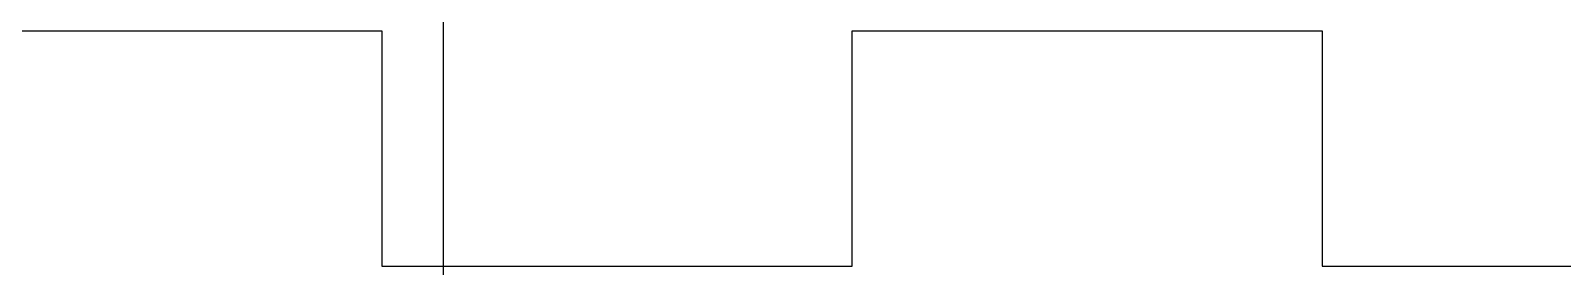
# Model space of a CAD drawing. Header units: millimetres. Extents: x -118 to 978, y -2247 to 617.
# Drawn here: x 570.54 to 609.64, y 492.88 to 498.88 of the extents above; entities that cross this region are included whole.
import ezdxf

# ---------------------------------------------------------------- set-up
doc = ezdxf.new("R2010")
doc.units = ezdxf.units.MM
doc.layers.add('TabGuides', color=3, linetype='Continuous')

# ---------------------------------------------------------------- blocks, each defined once
blk = doc.blocks.new('Back Panel')
for p, q in [((132, -109.952), (144, -109.952)), ((132, -109.952), (144, -109.952)), ((132, -109.952), (144, -109.952)), ((132, -109.952), (144, -109.952)), ((132, -109.952), (144, -109.952)), ((132, -109.952), (144, -109.952)), ((132, -109.952), (144, -109.952)), ((132, -109.952), (144, -109.952)), ((132, -109.952), (144, -109.952)), ((132, -109.952), (144, -109.952)), ((132, -109.952), (144, -109.952)), ((132, -109.952), (144, -109.952)), ((132, -109.952), (144, -109.952)), ((132, -109.952), (144, -109.952)), ((132, -109.952), (144, -109.952)), ((132, -109.952), (144, -109.952)), ((132, -109.952), (144, -109.952)), ((132, -109.952), (144, -109.952)), ((132, -109.952), (144, -109.952)), ((132, -109.952), (144, -109.952)), ((132, -109.952), (144, -109.952)), ((132, -109.952), (144, -109.952)), ((132, -109.952), (144, -109.952)), ((132, -109.952), (144, -109.952)), ((132, -109.952), (144, -109.952)), ((132, -109.952), (144, -109.952)), ((132, -109.952), (144, -109.952)), ((132, -109.952), (144, -109.952)), ((132, -109.952), (144, -109.952)), ((132, -109.952), (144, -109.952)), ((144, -109.952), (144, -115.952)), ((144, -109.952), (144, -115.952)), ((144, -109.952), (144, -115.952)), ((144, -109.952), (144, -115.952)), ((144, -109.952), (144, -115.952)), ((144, -109.952), (144, -115.952)), ((144, -109.952), (144, -115.952)), ((144, -109.952), (144, -115.952)), ((144, -109.952), (144, -115.952)), ((144, -109.952), (144, -115.952)), ((144, -109.952), (144, -115.952)), ((144, -109.952), (144, -115.952)), ((144, -109.952), (144, -115.952)), ((144, -109.952), (144, -115.952)), ((144, -109.952), (144, -115.952)), ((144, -109.952), (144, -115.952)), ((144, -109.952), (144, -115.952)), ((144, -109.952), (144, -115.952)), ((144, -109.952), (144, -115.952)), ((144, -109.952), (144, -115.952)), ((144, -109.952), (144, -115.952)), ((144, -109.952), (144, -115.952)), ((144, -109.952), (144, -115.952)), ((144, -109.952), (144, -115.952)), ((144, -109.952), (144, -115.952)), ((144, -109.952), (144, -115.952)), ((144, -109.952), (144, -115.952)), ((144, -109.952), (144, -115.952)), ((144, -109.952), (144, -115.952)), ((144, -109.952), (144, -115.952)), ((156, -115.952), (156, -109.952)), ((156, -109.952), (168, -109.952)), ((156, -115.952), (156, -109.952)), ((156, -109.952), (168, -109.952)), ((156, -115.952), (156, -109.952)), ((156, -109.952), (168, -109.952)), ((156, -115.952), (156, -109.952)), ((156, -109.952), (168, -109.952)), ((156, -115.952), (156, -109.952)), ((156, -109.952), (168, -109.952)), ((156, -115.952), (156, -109.952)), ((156, -109.952), (168, -109.952)), ((156, -115.952), (156, -109.952)), ((156, -109.952), (168, -109.952)), ((156, -115.952), (156, -109.952)), ((156, -109.952), (168, -109.952)), ((156, -115.952), (156, -109.952)), ((156, -109.952), (168, -109.952)), ((156, -115.952), (156, -109.952)), ((156, -109.952), (168, -109.952)), ((156, -115.952), (156, -109.952)), ((156, -109.952), (168, -109.952)), ((156, -115.952), (156, -109.952)), ((156, -109.952), (168, -109.952)), ((156, -115.952), (156, -109.952)), ((156, -109.952), (168, -109.952)), ((156, -115.952), (156, -109.952)), ((156, -109.952), (168, -109.952)), ((156, -115.952), (156, -109.952)), ((156, -109.952), (168, -109.952)), ((156, -115.952), (156, -109.952)), ((156, -109.952), (168, -109.952)), ((156, -115.952), (156, -109.952)), ((156, -109.952), (168, -109.952)), ((156, -115.952), (156, -109.952)), ((156, -109.952), (168, -109.952)), ((156, -115.952), (156, -109.952)), ((156, -109.952), (168, -109.952)), ((156, -115.952), (156, -109.952)), ((156, -109.952), (168, -109.952)), ((156, -115.952), (156, -109.952)), ((156, -109.952), (168, -109.952)), ((156, -115.952), (156, -109.952)), ((156, -109.952), (168, -109.952)), ((156, -115.952), (156, -109.952)), ((156, -109.952), (168, -109.952)), ((156, -115.952), (156, -109.952)), ((156, -109.952), (168, -109.952)), ((156, -115.952), (156, -109.952)), ((156, -109.952), (168, -109.952)), ((156, -115.952), (156, -109.952)), ((156, -109.952), (168, -109.952)), ((156, -115.952), (156, -109.952)), ((156, -109.952), (168, -109.952)), ((156, -115.952), (156, -109.952)), ((156, -109.952), (168, -109.952)), ((156, -115.952), (156, -109.952)), ((156, -109.952), (168, -109.952)), ((156, -115.952), (156, -109.952)), ((156, -109.952), (168, -109.952)), ((168, -109.952), (168, -115.952)), ((168, -109.952), (168, -115.952)), ((168, -109.952), (168, -115.952)), ((168, -109.952), (168, -115.952)), ((168, -109.952), (168, -115.952)), ((168, -109.952), (168, -115.952)), ((168, -109.952), (168, -115.952)), ((168, -109.952), (168, -115.952)), ((168, -109.952), (168, -115.952)), ((168, -109.952), (168, -115.952)), ((168, -109.952), (168, -115.952)), ((168, -109.952), (168, -115.952)), ((168, -109.952), (168, -115.952)), ((168, -109.952), (168, -115.952)), ((168, -109.952), (168, -115.952)), ((168, -109.952), (168, -115.952)), ((168, -109.952), (168, -115.952)), ((168, -109.952), (168, -115.952)), ((168, -109.952), (168, -115.952)), ((168, -109.952), (168, -115.952)), ((168, -109.952), (168, -115.952)), ((168, -109.952), (168, -115.952)), ((168, -109.952), (168, -115.952)), ((168, -109.952), (168, -115.952)), ((168, -109.952), (168, -115.952)), ((168, -109.952), (168, -115.952)), ((168, -109.952), (168, -115.952)), ((168, -109.952), (168, -115.952)), ((168, -109.952), (168, -115.952)), ((168, -109.952), (168, -115.952)), ((144, -115.952), (156, -115.952)), ((144, -115.952), (156, -115.952)), ((144, -115.952), (156, -115.952)), ((144, -115.952), (156, -115.952)), ((144, -115.952), (156, -115.952)), ((144, -115.952), (156, -115.952)), ((144, -115.952), (156, -115.952)), ((144, -115.952), (156, -115.952)), ((144, -115.952), (156, -115.952)), ((144, -115.952), (156, -115.952)), ((144, -115.952), (156, -115.952)), ((144, -115.952), (156, -115.952)), ((144, -115.952), (156, -115.952)), ((144, -115.952), (156, -115.952)), ((144, -115.952), (156, -115.952)), ((144, -115.952), (156, -115.952)), ((144, -115.952), (156, -115.952)), ((144, -115.952), (156, -115.952)), ((144, -115.952), (156, -115.952)), ((144, -115.952), (156, -115.952)), ((144, -115.952), (156, -115.952)), ((144, -115.952), (156, -115.952)), ((144, -115.952), (156, -115.952)), ((144, -115.952), (156, -115.952)), ((144, -115.952), (156, -115.952)), ((144, -115.952), (156, -115.952)), ((144, -115.952), (156, -115.952)), ((144, -115.952), (156, -115.952)), ((144, -115.952), (156, -115.952)), ((144, -115.952), (156, -115.952)), ((168, -115.952), (180, -115.952)), ((168, -115.952), (180, -115.952)), ((168, -115.952), (180, -115.952)), ((168, -115.952), (180, -115.952)), ((168, -115.952), (180, -115.952)), ((168, -115.952), (180, -115.952)), ((168, -115.952), (180, -115.952)), ((168, -115.952), (180, -115.952)), ((168, -115.952), (180, -115.952)), ((168, -115.952), (180, -115.952)), ((168, -115.952), (180, -115.952)), ((168, -115.952), (180, -115.952)), ((168, -115.952), (180, -115.952)), ((168, -115.952), (180, -115.952)), ((168, -115.952), (180, -115.952)), ((168, -115.952), (180, -115.952)), ((168, -115.952), (180, -115.952)), ((168, -115.952), (180, -115.952)), ((168, -115.952), (180, -115.952)), ((168, -115.952), (180, -115.952)), ((168, -115.952), (180, -115.952)), ((168, -115.952), (180, -115.952)), ((168, -115.952), (180, -115.952)), ((168, -115.952), (180, -115.952)), ((168, -115.952), (180, -115.952)), ((168, -115.952), (180, -115.952)), ((168, -115.952), (180, -115.952)), ((168, -115.952), (180, -115.952)), ((168, -115.952), (180, -115.952)), ((168, -115.952), (180, -115.952))]:
    blk.add_line(p, q)

msp = doc.modelspace()

# ---------------------------------------------------------------- linework, layer by layer
at = {"layer": 'TabGuides'}
msp.add_xline((581.0818, 86.7372), (0, 1), dxfattribs=at)

# ---------------------------------------------------------------- block references
msp.add_blockref('Back Panel', (435.5074, 608.8369))

doc.saveas('drawing.dxf')
